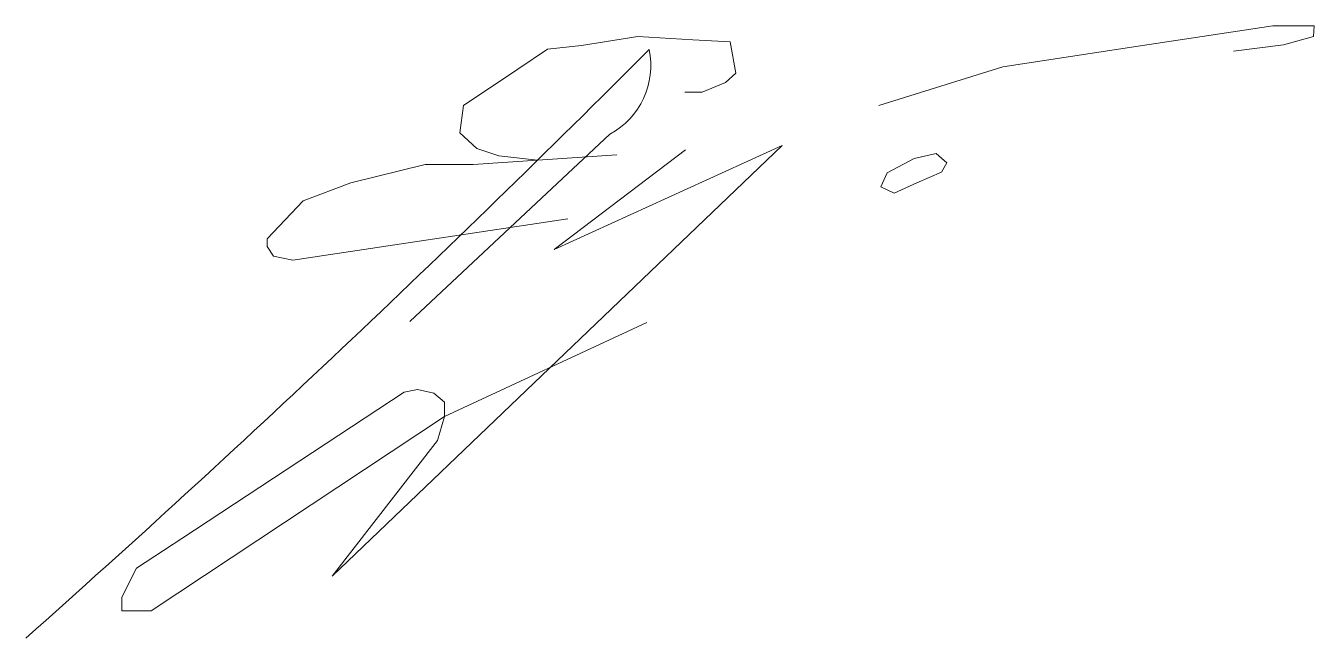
# Model space of a CAD drawing. Header units: millimetres. Extents: x 2726.7 to 2751.4, y 1567.3 to 1579.
import ezdxf

# ---------------------------------------------------------------- set-up
doc = ezdxf.new("R2010")
doc.units = ezdxf.units.MM
doc.layers.get('0').update_dxf_attribs({"color": 5, "lineweight": 0})

msp = doc.modelspace()

# ---------------------------------------------------------------- linework, layer by layer
at = {"color": 5}
for p, q in [((2735.238, 1576.347), (2737.989, 1576.537)), ((2732.894, 1575.998), (2734.319, 1576.347)), ((2734.319, 1576.347), (2735.238, 1576.347)), ((2731.979, 1575.651), (2732.894, 1575.998)), ((2731.285, 1574.925), (2731.979, 1575.651))]:
    msp.add_line(p, q, dxfattribs=at)
for points in [[(2743.015, 1577.48), (2745.389, 1578.221), (2747.981, 1578.613), (2750.567, 1579.005), (2751.358, 1579.005), (2751.358, 1579.005), (2751.344, 1578.803), (2750.77, 1578.64), (2749.81, 1578.52)], [(2736.472, 1576.432), (2735.731, 1576.516), (2735.308, 1576.658), (2734.981, 1576.954), (2735.049, 1577.479), (2736.094, 1578.177), (2736.661, 1578.556), (2737.311, 1578.628), (2738.391, 1578.799), (2739.445, 1578.739), (2740.161, 1578.697), (2740.269, 1578.1), (2740.074, 1577.92), (2739.624, 1577.735), (2739.294, 1577.735)], [(2741.162, 1576.71), (2732.536, 1568.463)], [(2737.857, 1576.928), (2734.022, 1573.342)], [(2736.79, 1574.721), (2741.162, 1576.71)], [(2739.307, 1576.63), (2736.79, 1574.721)], [(2743.048, 1575.918), (2743.17, 1576.188), (2743.691, 1576.466), (2744.108, 1576.562), (2744.317, 1576.379), (2744.213, 1576.205), (2743.743, 1575.997), (2743.306, 1575.802), (2743.048, 1575.918)], [(2731.285, 1574.925), (2731.285, 1574.777), (2731.406, 1574.592), (2731.781, 1574.515), (2737.053, 1575.31)], [(2732.536, 1568.463), (2734.552, 1571.064), (2734.686, 1571.521), (2734.686, 1571.795), (2734.481, 1571.973), (2734.172, 1572.042), (2733.915, 1571.992), (2729.649, 1569.188), (2728.781, 1568.617), (2728.502, 1568.062), (2728.502, 1567.802), (2729.064, 1567.802), (2734.686, 1571.521), (2738.567, 1573.324)]]:
    msp.add_lwpolyline(points, dxfattribs=at)
for centre, radius, start, end in [((2546.624, 1770.066), 271.175, 311.59879, 315.07034), ((2737.141, 1578.245), 1.499, 298.5037, 11.7719)]:
    msp.add_arc(centre, radius, start, end, dxfattribs=at)

doc.saveas('drawing.dxf')
